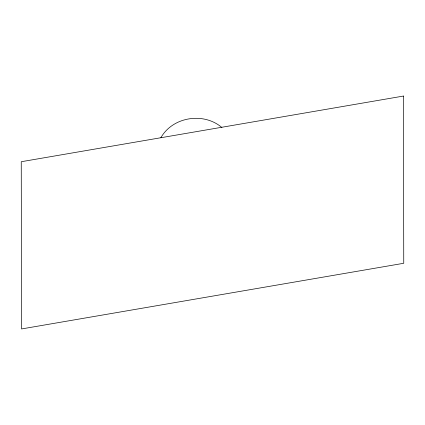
<?xml version="1.0" encoding="UTF-8"?>
<svg xmlns="http://www.w3.org/2000/svg" width="425" height="425" viewBox="0 0 425 425"><rect width="100%" height="100%" fill="white"/><g stroke="black" fill="none" stroke-linecap="round" stroke-linejoin="round"><path stroke-width="0.64" d="M160.847 137.758C172.72 116.71 203.649 111.887 221.893 127.516M403.458 96.055L21.25 161.723L21.542 328.945L403.75 263.277L403.458 96.055"/></g></svg>
